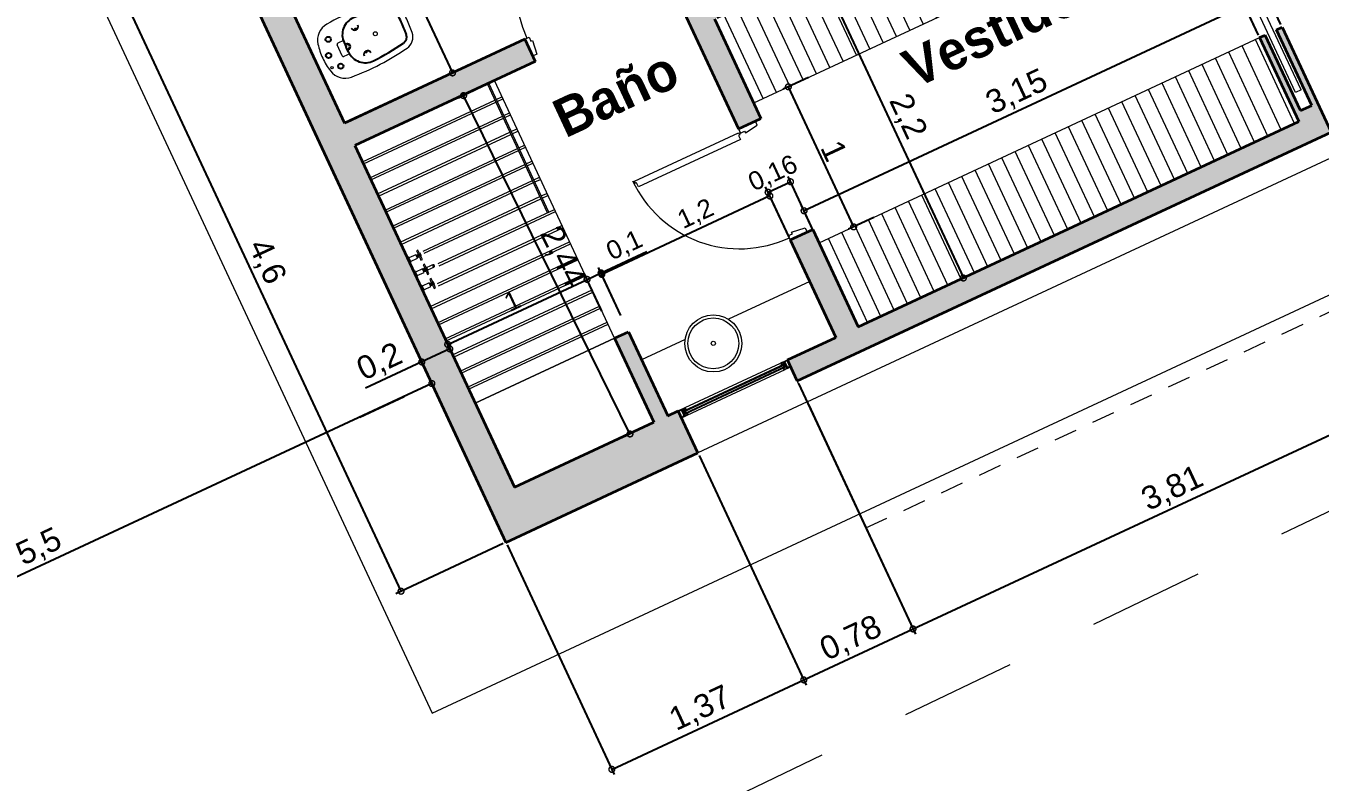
# Model space of a CAD drawing. Header units: millimetres. Extents: x 110427 to 125914, y 76277 to 76441.
# Drawn here: x 114091.35 to 114099.72, y 76324.37 to 76329.26 of the extents above; entities that cross this region are included whole.
import ezdxf

# ---------------------------------------------------------------- set-up
doc = ezdxf.new("R2010")
doc.units = ezdxf.units.MM
doc.linetypes.add('JIS_02_0.7', pattern=[1.35, 0.75, -0.6])
for name, color, linetype, lineweight in [('0.15', 6, 'Continuous', 15), ('04_CIVIL A CONSTRUIR', 250, 'Continuous', 35), ('06_CIVIL VISTAS GRUESA', 244, 'Continuous', 13), ('07_CIVIL VISTAS MEDIA', 143, 'Continuous', 9), ('08_CIVIL VISTAS FINO', 251, 'Continuous', 5), ('09_CIVIL PROYECCIONES', 230, 'JIS_02_0.7', 5), ('11_CARPINTERIA Y MOBILIARIO', 141, 'Continuous', 9), ('12_HATCH', 8, 'Continuous', 9), ('12_TEXTOS', 4, 'Continuous', 40), ('13_COTAS', 8, 'Continuous', 9)]:
    doc.layers.add(name, color=color, linetype=linetype, lineweight=lineweight)
doc.layers.add('DET', color=4, linetype='Continuous')
doc.styles.add('JDS1', font='GOTHICB.TTF')
doc.styles.add('Swis721 BT', font='swiss.ttf')
doc.dimstyles.new('ISO-23', dxfattribs={"dimscale": 0.03, "dimtxt": 5, "dimasz": 2.5, "dimexe": 1.25, "dimexo": 0.625, "dimtad": 1, "dimtxsty": 'Swis721 BT', "dimblk": 'DOTSMALL', "dimcen": 2.5, "dimclrt": 150, "dimadec": 0, "dimazin": 0, "dimtfac": 1, "dimtmove": 0, "dimatfit": 3, "dimfxl": 0, "dimarcsym": 0})

# ---------------------------------------------------------------- blocks, each defined once
blk = doc.blocks.new('ventiluz planta')
for p, q in [((618.0704, 1113.0999), (618.0704, 1113.0849)), ((618.0854, 1113.0999), (618.0704, 1113.0999)), ((618.0854, 1113.0969), (618.0854, 1113.0999)), ((618.1204, 1113.0999), (618.1054, 1113.0999)), ((618.1054, 1113.0999), (618.1054, 1113.0969)), ((618.1204, 1113.0669), (618.1204, 1113.0999)), ((618.0704, 1113.0849), (618.0754, 1113.0849)), ((618.0704, 1113.0829), (618.0734, 1113.0829)), ((618.0704, 1113.0829), (618.0704, 1113.0599)), ((618.0704, 1113.0599), (618.0704, 1112.3599)), ((618.0734, 1113.0879), (618.0734, 1113.0969)), ((618.0734, 1113.0969), (618.0854, 1113.0969)), ((618.0784, 1113.0879), (618.0734, 1113.0879)), ((618.0734, 1113.0829), (618.0734, 1113.0749)), ((618.0734, 1113.0749), (618.1154, 1113.0749)), ((618.1124, 1113.0719), (618.0734, 1113.0719)), ((618.0734, 1113.0719), (618.0734, 1113.0599)), ((618.0754, 1113.0849), (618.0754, 1113.0769)), ((618.0754, 1113.0769), (618.1174, 1113.0769)), ((618.0784, 1113.0799), (618.0784, 1113.0879)), ((618.1174, 1113.0799), (618.0784, 1113.0799)), ((618.0804, 1113.0549), (618.0784, 1113.0549)), ((618.0804, 1113.0499), (618.0804, 1113.0549)), ((618.0824, 1112.3509), (618.0824, 1113.0689)), ((618.1049, 1113.0689), (618.0824, 1113.0689)), ((618.0884, 1112.3509), (618.0884, 1113.0689)), ((618.0989, 1113.0584), (618.0884, 1113.0689)), ((618.0884, 1113.0584), (618.0989, 1113.0689)), ((618.0989, 1113.0584), (618.0884, 1113.0584)), ((618.0989, 1112.3509), (618.0989, 1113.0689)), ((618.1049, 1112.3509), (618.1049, 1113.0689)), ((618.1054, 1113.0969), (618.1174, 1113.0969)), ((618.1069, 1113.0499), (618.1069, 1113.0689)), ((618.1099, 1113.0689), (618.1069, 1113.0689)), ((618.1204, 1113.0499), (618.1069, 1113.0499)), ((618.1099, 1113.0529), (618.1099, 1113.0689)), ((618.1174, 1113.0529), (618.1099, 1113.0529)), ((618.1124, 1113.0719), (618.1124, 1113.0619)), ((618.1124, 1113.0619), (618.1174, 1113.0619)), ((618.1154, 1113.0749), (618.1154, 1113.0649)), ((618.1154, 1113.0649), (618.1204, 1113.0649)), ((618.1174, 1113.0969), (618.1174, 1113.0799)), ((618.1174, 1113.0769), (618.1174, 1113.0669)), ((618.1174, 1113.0669), (618.1204, 1113.0669)), ((618.1174, 1113.0619), (618.1174, 1113.0529)), ((618.1204, 1113.0649), (618.1204, 1113.0499)), ((618.1204, 1113.0499), (618.1204, 1112.3699)), ((618.0704, 1112.3369), (618.0704, 1112.3599)), ((618.0734, 1112.3479), (618.0734, 1112.3599)), ((618.1124, 1112.3479), (618.0734, 1112.3479)), ((618.0804, 1112.3649), (618.0784, 1112.3649)), ((618.0804, 1112.3699), (618.0804, 1112.3649)), ((618.1049, 1112.3509), (618.0824, 1112.3509)), ((618.0989, 1112.3614), (618.0884, 1112.3614)), ((618.0989, 1112.3614), (618.0884, 1112.3509)), ((618.0884, 1112.3614), (618.0989, 1112.3509)), ((618.1204, 1112.3699), (618.1069, 1112.3699)), ((618.1069, 1112.3699), (618.1069, 1112.3509)), ((618.1099, 1112.3509), (618.1069, 1112.3509)), ((618.1174, 1112.3669), (618.1099, 1112.3669)), ((618.1099, 1112.3669), (618.1099, 1112.3509)), ((618.1124, 1112.3479), (618.1124, 1112.3579)), ((618.1124, 1112.3579), (618.1174, 1112.3579)), ((618.1154, 1112.3449), (618.1154, 1112.3549)), ((618.1154, 1112.3549), (618.1204, 1112.3549)), ((618.1174, 1112.3579), (618.1174, 1112.3669)), ((618.1174, 1112.3429), (618.1174, 1112.3529)), ((618.1174, 1112.3529), (618.1204, 1112.3529)), ((618.1204, 1112.3549), (618.1204, 1112.3699)), ((618.1204, 1112.3529), (618.1204, 1112.3199)), ((618.0704, 1112.3369), (618.0734, 1112.3369)), ((618.0704, 1112.3199), (618.0704, 1112.3349)), ((618.0704, 1112.3349), (618.0754, 1112.3349)), ((618.0854, 1112.3199), (618.0704, 1112.3199)), ((618.0734, 1112.3369), (618.0734, 1112.3449)), ((618.0734, 1112.3449), (618.1154, 1112.3449)), ((618.0784, 1112.3319), (618.0734, 1112.3319)), ((618.0734, 1112.3319), (618.0734, 1112.3229)), ((618.0734, 1112.3229), (618.0854, 1112.3229)), ((618.0754, 1112.3349), (618.0754, 1112.3429)), ((618.0754, 1112.3429), (618.1174, 1112.3429)), ((618.1174, 1112.3399), (618.0784, 1112.3399)), ((618.0784, 1112.3399), (618.0784, 1112.3319)), ((618.0854, 1112.3229), (618.0854, 1112.3199)), ((618.1054, 1112.3199), (618.1054, 1112.3229)), ((618.1054, 1112.3229), (618.1174, 1112.3229)), ((618.1204, 1112.3199), (618.1054, 1112.3199)), ((618.1174, 1112.3229), (618.1174, 1112.3399))]:
    blk.add_line(p, q)
for centre, radius, start, end in [((618.0818, 1113.0613), 0.0115, 187.06292, 262.93708), ((618.0784, 1113.0599), 0.005, 180, 270), ((618.0818, 1112.3584), 0.0115, 97.06292, 172.93708), ((618.0784, 1112.3599), 0.005, 90, 180)]:
    blk.add_arc(centre, radius, start, end)
blk = doc.blocks.new('VERBIDVS')
for p, q in [((-0.0476, -0.1707), (-0.0476, -0.1297)), ((-0.0387, -0.1208), (0.0387, -0.1208)), ((0.0476, -0.1707), (0.0476, -0.1297))]:
    blk.add_line(p, q)
for centre, radius in [((-0.0809, -0.0287), 0.00718), ((0, -0.3754), 0.0126)]:
    blk.add_circle(centre, radius)
for centre, radius, start, end in [((-0.0694, -0.1278), 0.12, 102.75653, 175.44583), ((0, -0.4345), 0.4345, 90, 102.75653), ((0, -0.4345), 0.4345, 77.24347, 90), ((0.0694, -0.1278), 0.12, 4.55417, 77.24347), ((1.4375, -0.2478), 1.6317, 175.44583, 189.68629), ((-0.0387, -0.1297), 0.00889, 90, 180), ((0.0387, -0.1297), 0.00889, 360, 90), ((-1.4375, -0.2478), 1.6317, 350.31371, 4.55417), ((0, -0.176), 0.0217, 158.41785, 21.58215), ((0, -0.176), 0.0131, 142.38969, 37.61031), ((-0.0842, -0.5075), 0.088, 189.68629, 263.93072), ((0.0842, -0.5075), 0.088, 276.06928, 350.31371), ((0, 0.2844), 0.8844, 263.93072, 270), ((0, 0.2844), 0.8844, 270, 276.06928)]:
    blk.add_arc(centre, radius, start, end)
at = {"layer": 'DET'}
for p in [(-0.0337, -0.168), (0.0337, -0.168)]:
    blk.add_line(p, (0, -0.168), dxfattribs=at)
for centre, radius in [((-0.096, -0.084), 0.017), ((0, -0.042), 0.017), ((0.096, -0.084), 0.017), ((-0.0835, -0.273), 0.00212), ((0.0835, -0.273), 0.00212)]:
    blk.add_circle(centre, radius, dxfattribs=at)
for centre, radius, start, end in [((-0.0337, -0.288), 0.12, 90, 181.56534), ((-0.0989, -0.273), 0.0233, 270, 90), ((0.0337, -0.288), 0.12, 358.43466, 90), ((0.0989, -0.273), 0.0233, 90, 270), ((1.4375, -0.2478), 1.5917, 181.56534, 189.68629), ((-1.4375, -0.2478), 1.5917, 350.31371, 358.43466), ((-0.0842, -0.5075), 0.048, 189.68629, 263.93072), ((0, 0.2844), 0.8444, 263.93072, 270), ((0, 0.2844), 0.8444, 270, 276.06928), ((0.0842, -0.5075), 0.048, 276.06928, 350.31371)]:
    blk.add_arc(centre, radius, start, end, dxfattribs=at)
blk = doc.blocks.new('_DotSmall')
at = {"color": 0, "linetype": 'ByBlock', "const_width": 0.5}
blk.add_lwpolyline([(-0.0625, 0, 1), (0.0625, 0, 1)], format="xyb", close=True, dxfattribs=at)
blk = doc.blocks.new('*D671')
at = {"layer": '13_COTAS', "color": 0, "lineweight": -2}
for p, q in [((114099.299, 76329.6364), (114099.7169, 76329.8313)), ((114099.4704, 76329.2687), (114099.2831, 76329.6704)), ((114099.3254, 76329.2011), (114099.1381, 76329.6028)), ((114099.154, 76329.5688), (114099.299, 76329.6364))]:
    blk.add_line(p, q, dxfattribs=at)
at = {"layer": 'Defpoints', "color": 0}
for p in [(114099.299, 76329.6364), (114099.4783, 76329.2518), (114099.3333, 76329.1841)]:
    blk.add_point(p, dxfattribs=at)
at = {"layer": '13_COTAS', "color": 0, "lineweight": -2, "xscale": 0.075, "yscale": 0.075, "zscale": 0.075}
for p, rotation in [((114099.299, 76329.6364), 24.99999753929723), ((114099.154, 76329.5688), 204.9999975392973)]:
    blk.add_blockref('_DotSmall', p, dxfattribs=dict(at, rotation=rotation))
at = {"layer": '13_COTAS', "color": 150, "insert": (114099.521, 76329.8405), "char_height": 0.12, "attachment_point": 5, "rotation": 25, "style": 'Swis721 BT'}
blk.add_mtext('0,16', dxfattribs=at)
blk = doc.blocks.new('*D672')
at = {"layer": '13_COTAS', "color": 0, "lineweight": -2}
for p, q in [((114103.0098, 76331.1434), (114102.9905, 76331.1847)), ((114099.3811, 76329.4602), (114103.0064, 76331.1507)), ((114099.4704, 76329.2687), (114099.3653, 76329.4942))]:
    blk.add_line(p, q, dxfattribs=at)
at = {"layer": 'Defpoints', "color": 0}
for p in [(114103.0064, 76331.1507), (114103.0177, 76331.1264), (114099.4783, 76329.2518)]:
    blk.add_point(p, dxfattribs=at)
at = {"layer": '13_COTAS', "color": 0, "lineweight": -2, "xscale": 0.075, "yscale": 0.075, "zscale": 0.075}
for p, rotation in [((114103.0064, 76331.1507), 24.99999753929723), ((114099.3811, 76329.4602), 204.9999975392973)]:
    blk.add_blockref('_DotSmall', p, dxfattribs=dict(at, rotation=rotation))
at = {"layer": '13_COTAS', "color": 150, "insert": (114101.1541, 76330.3904), "char_height": 0.15, "attachment_point": 5, "rotation": 25, "style": 'Swis721 BT'}
blk.add_mtext('4', dxfattribs=at)
blk = doc.blocks.new('*D673')
at = {"layer": '13_COTAS', "color": 0, "lineweight": -2}
for p, q in [((114098.7159, 76332.3167), (114098.6703, 76332.2954)), ((114100.2679, 76328.9579), (114098.7042, 76332.3112)), ((114100.2795, 76328.9633), (114100.2339, 76328.9421))]:
    blk.add_line(p, q, dxfattribs=at)
at = {"layer": 'Defpoints', "color": 0}
for p in [(114098.7329, 76332.3246), (114098.7042, 76332.3112), (114100.2965, 76328.9713)]:
    blk.add_point(p, dxfattribs=at)
at = {"layer": '13_COTAS', "color": 0, "lineweight": -2, "xscale": 0.075, "yscale": 0.075, "zscale": 0.075}
for p, rotation in [((114098.7042, 76332.3112), 114.9999999997802), ((114100.2679, 76328.9579), 294.9999999997802)]:
    blk.add_blockref('_DotSmall', p, dxfattribs=dict(at, rotation=rotation))
at = {"layer": '13_COTAS', "color": 150, "insert": (114099.585, 76330.6807), "char_height": 0.15, "attachment_point": 5, "rotation": 295, "style": 'Swis721 BT'}
blk.add_mtext('3,7', dxfattribs=at)
blk = doc.blocks.new('*D575')
at = {"layer": '13_COTAS', "color": 0, "lineweight": -2}
for p, q in [((114099.3254, 76329.2011), (114099.2203, 76329.4266)), ((114099.2361, 76329.3926), (114096.3858, 76328.0634)), ((114096.4751, 76327.872), (114096.37, 76328.0974))]:
    blk.add_line(p, q, dxfattribs=at)
at = {"layer": 'Defpoints', "color": 0}
for p in [(114099.3333, 76329.1841), (114096.3858, 76328.0634), (114096.483, 76327.855)]:
    blk.add_point(p, dxfattribs=at)
at = {"layer": '13_COTAS', "color": 0, "lineweight": -2, "xscale": 0.075, "yscale": 0.075, "zscale": 0.075}
for p, rotation in [((114099.2361, 76329.3926), 24.99999999929967), ((114096.3858, 76328.0634), 204.9999999992997)]:
    blk.add_blockref('_DotSmall', p, dxfattribs=dict(at, rotation=rotation))
at = {"layer": '13_COTAS', "color": 150, "insert": (114097.7648, 76328.827), "char_height": 0.15, "attachment_point": 5, "rotation": 25, "style": 'Swis721 BT'}
blk.add_mtext('3,15', dxfattribs=at)
blk = doc.blocks.new('*D576')
at = {"layer": '13_COTAS', "color": 0, "lineweight": -2}
for p, q in [((114096.1647, 76328.1591), (114095.0771, 76327.6519)), ((114096.2891, 76327.8923), (114096.1488, 76328.193)), ((114095.2015, 76327.3851), (114095.0613, 76327.6859))]:
    blk.add_line(p, q, dxfattribs=at)
at = {"layer": 'Defpoints', "color": 0}
for p in [(114096.297, 76327.8753), (114095.0771, 76327.6519), (114095.2094, 76327.3681)]:
    blk.add_point(p, dxfattribs=at)
at = {"layer": '13_COTAS', "color": 0, "lineweight": -2, "xscale": 0.075, "yscale": 0.075, "zscale": 0.075}
for p, rotation in [((114096.1647, 76328.1591), 25.00000000066978), ((114095.0771, 76327.6519), 205.0000000006698)]:
    blk.add_blockref('_DotSmall', p, dxfattribs=dict(at, rotation=rotation))
at = {"layer": '13_COTAS', "color": 150, "insert": (114095.6876, 76328.0371), "char_height": 0.12, "attachment_point": 5, "rotation": 25, "style": 'Swis721 BT'}
blk.add_mtext('1,2', dxfattribs=at)
blk = doc.blocks.new('*D535')
at = {"layer": '13_COTAS', "color": 0, "lineweight": -2}
for p, q in [((114095.0713, 76327.4277), (114094.9662, 76327.6532)), ((114094.0803, 76327.1987), (114094.982, 76327.6192)), ((114094.1695, 76327.0072), (114094.0644, 76327.2326))]:
    blk.add_line(p, q, dxfattribs=at)
at = {"layer": 'Defpoints', "color": 0}
for p in [(114094.982, 76327.6192), (114095.0792, 76327.4107), (114094.1775, 76326.9902)]:
    blk.add_point(p, dxfattribs=at)
at = {"layer": '13_COTAS', "color": 0, "lineweight": -2, "xscale": 0.075, "yscale": 0.075, "zscale": 0.075}
for p, rotation in [((114094.982, 76327.6192), 24.99999999880373), ((114094.0803, 76327.1987), 204.9999999988037)]:
    blk.add_blockref('_DotSmall', p, dxfattribs=dict(at, rotation=rotation))
at = {"layer": '13_COTAS', "color": 150, "insert": (114094.4979, 76327.4803), "char_height": 0.12, "attachment_point": 5, "rotation": 25, "style": 'Swis721 BT'}
blk.add_mtext('1', dxfattribs=at)
blk = doc.blocks.new('*D577')
at = {"layer": '13_COTAS', "color": 0, "lineweight": -2}
for p, q in [((114096.4149, 76328.9266), (114096.25, 76328.8497)), ((114096.284, 76328.8656), (114096.7066, 76327.9593)), ((114096.8375, 76328.0203), (114096.6727, 76327.9434))]:
    blk.add_line(p, q, dxfattribs=at)
at = {"layer": 'Defpoints', "color": 0}
for p in [(114096.4319, 76328.9345), (114096.8545, 76328.0282), (114096.7066, 76327.9593)]:
    blk.add_point(p, dxfattribs=at)
at = {"layer": '13_COTAS', "color": 0, "lineweight": -2, "xscale": 0.075, "yscale": 0.075, "zscale": 0.075}
for p, rotation in [((114096.284, 76328.8656), 114.9999999951624), ((114096.7066, 76327.9593), 294.9999999951624)]:
    blk.add_blockref('_DotSmall', p, dxfattribs=dict(at, rotation=rotation))
at = {"layer": '13_COTAS', "color": 150, "insert": (114096.5803, 76328.4521), "char_height": 0.15, "attachment_point": 5, "rotation": 295, "style": 'Swis721 BT'}
blk.add_mtext('1', dxfattribs=at)
blk = doc.blocks.new('*D529')
at = {"layer": '13_COTAS', "color": 0, "lineweight": -2}
for p, q in [((114095.0727, 76327.6614), (114095.3678, 76327.7991)), ((114095.0782, 76327.4129), (114094.9662, 76327.6532)), ((114094.982, 76327.6192), (114095.0727, 76327.6614)), ((114095.2015, 76327.3851), (114095.0568, 76327.6954))]:
    blk.add_line(p, q, dxfattribs=at)
at = {"layer": 'Defpoints', "color": 0}
for p in [(114094.982, 76327.6192), (114095.0861, 76327.3959), (114095.2094, 76327.3681)]:
    blk.add_point(p, dxfattribs=at)
at = {"layer": '13_COTAS', "color": 0, "lineweight": -2, "xscale": 0.075, "yscale": 0.075, "zscale": 0.075}
for p, rotation in [((114094.982, 76327.6192), 204.9999975392974), ((114095.0727, 76327.6614), 24.99999753929747)]:
    blk.add_blockref('_DotSmall', p, dxfattribs=dict(at, rotation=rotation))
at = {"layer": '13_COTAS', "color": 150, "insert": (114095.2265, 76327.8337), "char_height": 0.12, "attachment_point": 5, "rotation": 25, "style": 'Swis721 BT'}
blk.add_mtext('0,1', dxfattribs=at)
blk = doc.blocks.new('*D558')
at = {"layer": '13_COTAS', "color": 0, "lineweight": -2}
for p, q in [((114096.1532, 76328.1837), (114096.2982, 76328.2514)), ((114096.4341, 76327.9599), (114096.2823, 76328.2853)), ((114096.2891, 76327.8923), (114096.1373, 76328.2177))]:
    blk.add_line(p, q, dxfattribs=at)
at = {"layer": 'Defpoints', "color": 0}
for p in [(114096.2982, 76328.2514), (114096.442, 76327.9429), (114096.297, 76327.8753)]:
    blk.add_point(p, dxfattribs=at)
at = {"layer": '13_COTAS', "color": 0, "lineweight": -2, "xscale": 0.075, "yscale": 0.075, "zscale": 0.075}
for p, rotation in [((114096.2982, 76328.2514), 24.99999753929741), ((114096.1532, 76328.1837), 204.9999975392974)]:
    blk.add_blockref('_DotSmall', p, dxfattribs=dict(at, rotation=rotation))
at = {"layer": '13_COTAS', "color": 150, "insert": (114096.1872, 76328.3001), "char_height": 0.12, "attachment_point": 5, "rotation": 25, "style": 'Swis721 BT'}
blk.add_mtext('0,16', dxfattribs=at)
blk = doc.blocks.new('*D559')
at = {"layer": '13_COTAS', "color": 0, "lineweight": -2}
for p, q in [((114094.094, 76327.1692), (114093.9127, 76327.0847)), ((114094.2501, 76326.8345), (114094.0781, 76327.2032)), ((114093.9127, 76327.0847), (114093.5495, 76326.9154)), ((114093.9909, 76326.917), (114093.8969, 76327.1187))]:
    blk.add_line(p, q, dxfattribs=at)
at = {"layer": 'Defpoints', "color": 0}
for p in [(114093.9127, 76327.0847), (114093.9988, 76326.9), (114094.258, 76326.8175)]:
    blk.add_point(p, dxfattribs=at)
at = {"layer": '13_COTAS', "color": 0, "lineweight": -2, "xscale": 0.075, "yscale": 0.075, "zscale": 0.075}
for p, rotation in [((114094.094, 76327.1692), 24.99999753929723), ((114093.9127, 76327.0847), 204.9999975392973)]:
    blk.add_blockref('_DotSmall', p, dxfattribs=dict(at, rotation=rotation))
at = {"layer": '13_COTAS', "color": 150, "insert": (114093.6428, 76327.0793), "char_height": 0.15, "attachment_point": 5, "rotation": 25, "style": 'Swis721 BT'}
blk.add_mtext('0,2', dxfattribs=at)
blk = doc.blocks.new('*D563')
at = {"layer": '13_COTAS', "color": 0, "lineweight": -2}
for p, q in [((114093.9909, 76326.917), (114093.9619, 76326.9792)), ((114093.9778, 76326.9452), (114088.9927, 76324.6207)), ((114089.0007, 76324.6037), (114089.0086, 76324.5867))]:
    blk.add_line(p, q, dxfattribs=at)
at = {"layer": 'Defpoints', "color": 0}
for p in [(114093.9988, 76326.9), (114088.9927, 76324.6207), (114088.9927, 76324.6207)]:
    blk.add_point(p, dxfattribs=at)
at = {"layer": '13_COTAS', "color": 0, "lineweight": -2, "xscale": 0.075, "yscale": 0.075, "zscale": 0.075}
for p, rotation in [((114093.9778, 76326.9452), 24.99999753929723), ((114088.9927, 76324.6207), 204.9999975392973)]:
    blk.add_blockref('_DotSmall', p, dxfattribs=dict(at, rotation=rotation))
at = {"layer": '13_COTAS', "color": 150, "insert": (114091.4391, 76325.8819), "char_height": 0.15, "attachment_point": 5, "rotation": 25, "style": 'Swis721 BT'}
blk.add_mtext('5,5', dxfattribs=at)
blk = doc.blocks.new('*D628')
at = {"layer": '06_CIVIL VISTAS GRUESA', "color": 0, "lineweight": -2}
for p, q in [((114095.7067, 76326.4793), (114096.3998, 76324.9928)), ((114094.465, 76325.9003), (114095.1582, 76324.4139)), ((114095.1423, 76324.4478), (114096.384, 76325.0268))]:
    blk.add_line(p, q, dxfattribs=at)
at = {"layer": 'Defpoints', "color": 0}
for p in [(114095.6988, 76326.4963), (114094.4571, 76325.9173), (114096.384, 76325.0268)]:
    blk.add_point(p, dxfattribs=at)
at = {"layer": '06_CIVIL VISTAS GRUESA', "color": 0, "lineweight": -2, "xscale": 0.075, "yscale": 0.075, "zscale": 0.075}
for p, rotation in [((114096.384, 76325.0268), 25.00000000097071), ((114095.1423, 76324.4478), 205.0000000009707)]:
    blk.add_blockref('_DotSmall', p, dxfattribs=dict(at, rotation=rotation))
at = {"layer": '06_CIVIL VISTAS GRUESA', "color": 150, "insert": (114095.717, 76324.8363), "char_height": 0.15, "attachment_point": 5, "rotation": 25, "style": 'Swis721 BT'}
blk.add_mtext('1,37', dxfattribs=at)
blk = doc.blocks.new('*D629')
at = {"layer": '06_CIVIL VISTAS GRUESA', "color": 0, "lineweight": -2}
for p, q in [((114096.4136, 76326.8089), (114097.1067, 76325.3225)), ((114095.7067, 76326.4793), (114096.3998, 76324.9928)), ((114096.384, 76325.0268), (114097.0909, 76325.3565))]:
    blk.add_line(p, q, dxfattribs=at)
at = {"layer": 'Defpoints', "color": 0}
for p in [(114096.4057, 76326.8259), (114095.6988, 76326.4963), (114097.0909, 76325.3565)]:
    blk.add_point(p, dxfattribs=at)
at = {"layer": '06_CIVIL VISTAS GRUESA', "color": 0, "lineweight": -2, "xscale": 0.075, "yscale": 0.075, "zscale": 0.075}
for p, rotation in [((114097.0909, 76325.3565), 24.99999999725843), ((114096.384, 76325.0268), 204.9999999972584)]:
    blk.add_blockref('_DotSmall', p, dxfattribs=dict(at, rotation=rotation))
at = {"layer": '06_CIVIL VISTAS GRUESA', "color": 150, "insert": (114096.6913, 76325.2906), "char_height": 0.15, "attachment_point": 5, "rotation": 25, "style": 'Swis721 BT'}
blk.add_mtext('0,78', dxfattribs=at)
blk = doc.blocks.new('*D630')
at = {"layer": '06_CIVIL VISTAS GRUESA', "color": 0, "lineweight": -2}
for p, q in [((114099.8032, 76328.555), (114100.5598, 76326.9327)), ((114097.0909, 76325.3565), (114100.5439, 76326.9666)), ((114096.3502, 76326.9449), (114097.1067, 76325.3225))]:
    blk.add_line(p, q, dxfattribs=at)
at = {"layer": 'Defpoints', "color": 0}
for p in [(114099.7953, 76328.572), (114100.5439, 76326.9666), (114096.3423, 76326.9618)]:
    blk.add_point(p, dxfattribs=at)
at = {"layer": '06_CIVIL VISTAS GRUESA', "color": 0, "lineweight": -2, "xscale": 0.075, "yscale": 0.075, "zscale": 0.075}
for p, rotation in [((114100.5439, 76326.9666), 25.00000000019892), ((114097.0909, 76325.3565), 205.0000000001989)]:
    blk.add_blockref('_DotSmall', p, dxfattribs=dict(at, rotation=rotation))
at = {"layer": '06_CIVIL VISTAS GRUESA', "color": 150, "insert": (114098.7713, 76326.2605), "char_height": 0.15, "attachment_point": 5, "rotation": 25, "style": 'Swis721 BT'}
blk.add_mtext('3,81', dxfattribs=at)
blk = doc.blocks.new('*D594')
at = {"layer": '06_CIVIL VISTAS GRUESA', "color": 0, "lineweight": -2}
for p, q in [((114092.4961, 76330.0784), (114091.8003, 76329.7539)), ((114093.7784, 76325.6008), (114091.8343, 76329.7698)), ((114094.4401, 76325.9093), (114093.7444, 76325.5849))]:
    blk.add_line(p, q, dxfattribs=at)
at = {"layer": 'Defpoints', "color": 0}
for p in [(114092.5131, 76330.0863), (114091.8343, 76329.7698), (114094.4571, 76325.9173)]:
    blk.add_point(p, dxfattribs=at)
at = {"layer": '06_CIVIL VISTAS GRUESA', "color": 0, "lineweight": -2, "xscale": 0.075, "yscale": 0.075, "zscale": 0.075}
for p, rotation in [((114091.8343, 76329.7698), 114.9999999994725), ((114093.7784, 76325.6008), 294.9999999994725)]:
    blk.add_blockref('_DotSmall', p, dxfattribs=dict(at, rotation=rotation))
at = {"layer": '06_CIVIL VISTAS GRUESA', "color": 150, "insert": (114092.9053, 76327.7314), "char_height": 0.15, "attachment_point": 5, "rotation": 295, "style": 'Swis721 BT'}
blk.add_mtext('4,6', dxfattribs=at)
blk = doc.blocks.new('*D666')
at = {"layer": '13_COTAS', "color": 0, "lineweight": -2}
for p, q in [((114095.8238, 76329.313), (114096.5209, 76329.6381)), ((114096.4869, 76329.6222), (114097.4166, 76327.6283)), ((114096.7536, 76327.3191), (114097.4506, 76327.6442))]:
    blk.add_line(p, q, dxfattribs=at)
at = {"layer": 'Defpoints', "color": 0}
for p in [(114095.8068, 76329.3051), (114097.4166, 76327.6283), (114096.7366, 76327.3112)]:
    blk.add_point(p, dxfattribs=at)
at = {"layer": '13_COTAS', "color": 0, "lineweight": -2, "xscale": 0.075, "yscale": 0.075, "zscale": 0.075}
for p, rotation in [((114096.4869, 76329.6222), 114.999999998807), ((114097.4166, 76327.6283), 294.999999998807)]:
    blk.add_blockref('_DotSmall', p, dxfattribs=dict(at, rotation=rotation))
at = {"layer": '13_COTAS', "color": 150, "insert": (114097.0507, 76328.6714), "char_height": 0.15, "attachment_point": 5, "rotation": 295, "style": 'Swis721 BT'}
blk.add_mtext('2,2', dxfattribs=at)
blk = doc.blocks.new('*D667')
at = {"layer": '13_COTAS', "color": 0, "lineweight": -2}
for p, q in [((114092.8381, 76329.9068), (114093.5534, 76330.2404)), ((114093.5194, 76330.2245), (114094.1111, 76328.9557)), ((114093.4298, 76328.638), (114094.145, 76328.9715))]:
    blk.add_line(p, q, dxfattribs=at)
at = {"layer": 'Defpoints', "color": 0}
for p in [(114092.8211, 76329.8989), (114094.1111, 76328.9557), (114093.4128, 76328.6301)]:
    blk.add_point(p, dxfattribs=at)
at = {"layer": '13_COTAS', "color": 0, "lineweight": -2, "xscale": 0.075, "yscale": 0.075, "zscale": 0.075}
for p, rotation in [((114093.5194, 76330.2245), 115.0000000022658), ((114094.1111, 76328.9557), 295.0000000022658)]:
    blk.add_blockref('_DotSmall', p, dxfattribs=dict(at, rotation=rotation))
at = {"layer": '13_COTAS', "color": 150, "insert": (114093.9142, 76329.6363), "char_height": 0.15, "attachment_point": 5, "rotation": 295, "style": 'Swis721 BT'}
blk.add_mtext('1,4', dxfattribs=at)
blk = doc.blocks.new('*D668')
at = {"layer": '13_COTAS', "color": 0, "lineweight": -2}
for p, q in [((114094.32, 76328.8762), (114094.1495, 76328.7924)), ((114095.2597, 76326.6187), (114094.1832, 76328.8089)), ((114095.3965, 76326.6859), (114095.226, 76326.6021))]:
    blk.add_line(p, q, dxfattribs=at)
at = {"layer": 'Defpoints', "color": 0}
for p in [(114094.1832, 76328.8089), (114094.3369, 76328.8844), (114095.4134, 76326.6942)]:
    blk.add_point(p, dxfattribs=at)
at = {"layer": '13_COTAS', "color": 0, "lineweight": -2, "xscale": 0.075, "yscale": 0.075, "zscale": 0.075}
for p, rotation in [((114094.1832, 76328.8089), 116.1739295456728), ((114095.2597, 76326.6187), 296.1739295456728)]:
    blk.add_blockref('_DotSmall', p, dxfattribs=dict(at, rotation=rotation))
at = {"layer": '13_COTAS', "color": 150, "insert": (114094.8194, 76327.762), "char_height": 0.15, "attachment_point": 5, "rotation": 296.17393, "style": 'Swis721 BT'}
blk.add_mtext('2,44', dxfattribs=at)

msp = doc.modelspace()

# ---------------------------------------------------------------- hatches: boundary and pattern name
at = {"layer": '12_HATCH'}
h = msp.add_hatch(color=1, dxfattribs=at)
h.dxf.hatch_style = 1
h.paths.add_polyline_path([(114094.9193, 76331.2083), (114095.0461, 76330.9364), (114096.7318, 76331.7225), (114096.605, 76331.9944)])
h.paths.add_polyline_path([(114095.7392, 76329.4501), (114094.9193, 76331.2083), (114094.5794, 76331.0499), (114094.7062, 76330.778), (114094.9011, 76330.8688), (114095.4928, 76329.6), (114095.2979, 76329.5091), (114095.3655, 76329.3641), (114095.5604, 76329.455), (114095.9619, 76328.594), (114096.1069, 76328.6616), (114095.8068, 76329.3051), (114097.5632, 76330.1241), (114098.6572, 76330.6342), (114098.9107, 76330.0904), (114098.947, 76330.1073), (114098.7188, 76330.5966), (114098.7913, 76330.6305), (114099.0195, 76330.1412), (114099.0557, 76330.1581), (114098.5414, 76331.2611), (114098.3963, 76331.1935), (114098.5895, 76330.7792), (114097.4216, 76330.2346), (114097.067, 76331.0038), (114096.922, 76330.9362), (114097.2799, 76330.1685)])
h = msp.add_hatch(color=1, dxfattribs=at)
h.dxf.hatch_style = 1
h.paths.add_polyline_path([(114093.2018, 76330.0764), (114093.075, 76330.3483), (114092.5131, 76330.0863), (114094.4571, 76325.9173), (114095.6988, 76326.4963), (114095.572, 76326.7681), (114095.504, 76326.7365), (114095.2504, 76327.2802), (114095.1598, 76327.238), (114095.4134, 76326.6942), (114094.5116, 76326.2737), (114093.4804, 76328.4851), (114094.6468, 76329.029), (114094.5792, 76329.174), (114093.4128, 76328.6301), (114092.8211, 76329.8989)])
h.paths.add_polyline_path([(114093.7819, 76330.6779), (114093.9087, 76330.4061), (114093.9993, 76330.4483), (114093.8725, 76330.7202)])
h = msp.add_hatch(dxfattribs=at)
h.set_pattern_fill('LINE', color=256, scale=0.03, angle=475)
h.set_pattern_definition([(115, (111027.93405, 75902.57783), (-0.0863258167, -0.0402543894), [])])
h.paths.add_polyline_path([(114098.9107, 76330.0904), (114098.6572, 76330.6342), (114095.8068, 76329.3051), (114096.0604, 76328.7613)])
h = msp.add_hatch(color=1, dxfattribs=at)
h.dxf.hatch_style = 1
h.paths.add_polyline_path([(114099.7953, 76328.572), (114099.4783, 76329.2518), (114099.4421, 76329.2348), (114099.6703, 76328.7455), (114099.5978, 76328.7117), (114099.3696, 76329.201), (114099.3333, 76329.1841), (114099.5869, 76328.6403), (114096.7366, 76327.3112), (114096.442, 76327.9429), (114096.297, 76327.8753), (114096.5916, 76327.2436), (114096.2789, 76327.0978), (114096.3423, 76326.9618)])
h = msp.add_hatch(dxfattribs=at)
h.set_pattern_fill('LINE', color=256, scale=0.03, angle=475)
h.set_pattern_definition([(115, (111027.705835, 75903.06723), (-0.0863258167, -0.0402543894), [])])
h.paths.add_polyline_path([(114099.5869, 76328.6403), (114099.3333, 76329.1841), (114096.483, 76327.855), (114096.7366, 76327.3112)])

# ---------------------------------------------------------------- linework, layer by layer
msp.add_lwpolyline([(114095.1598, 76327.238), (114095.4134, 76326.6942)])
at = {"layer": '0.15'}
for p, q in [((114093.9795, 76324.8119), (114112.9757, 76333.6699)), ((114091.3588, 76330.4321), (114093.9795, 76324.8119))]:
    msp.add_line(p, q, dxfattribs=at)
at = {"layer": '04_CIVIL A CONSTRUIR'}
for p, q in [((114092.5131, 76330.0863), (114094.4571, 76325.9173)), ((114092.5131, 76330.0863), (114094.4571, 76325.9173)), ((114092.8211, 76329.8989), (114093.4128, 76328.6301)), ((114095.5604, 76329.455), (114095.9619, 76328.594)), ((114095.8068, 76329.3051), (114096.1069, 76328.6616)), ((114099.4421, 76329.2348), (114099.4783, 76329.2518)), ((114099.6703, 76328.7455), (114099.4421, 76329.2348)), ((114099.4783, 76329.2518), (114099.7953, 76328.572)), ((114094.5792, 76329.174), (114093.4128, 76328.6301)), ((114094.5792, 76329.174), (114094.6468, 76329.029)), ((114099.3333, 76329.1841), (114099.3696, 76329.201)), ((114099.3333, 76329.1841), (114099.5869, 76328.6403)), ((114099.5978, 76328.7117), (114099.3696, 76329.201)), ((114094.6468, 76329.029), (114093.4804, 76328.4851)), ((114099.5978, 76328.7117), (114099.6703, 76328.7455)), ((114095.9619, 76328.594), (114096.1069, 76328.6616)), ((114096.7366, 76327.3112), (114099.5869, 76328.6403)), ((114096.3423, 76326.9618), (114099.7953, 76328.572)), ((114093.4804, 76328.4851), (114094.5116, 76326.2737)), ((114096.297, 76327.8753), (114096.442, 76327.9429)), ((114096.442, 76327.9429), (114096.7366, 76327.3112)), ((114096.297, 76327.8753), (114096.5916, 76327.2436)), ((114095.1598, 76327.238), (114095.2504, 76327.2802)), ((114095.1598, 76327.238), (114095.4134, 76326.6942)), ((114095.2504, 76327.2802), (114095.504, 76326.7365)), ((114096.2789, 76327.0978), (114096.5916, 76327.2436)), ((114096.3423, 76326.9618), (114096.2789, 76327.0978)), ((114095.504, 76326.7365), (114095.572, 76326.7681)), ((114095.6988, 76326.4963), (114095.572, 76326.7681)), ((114094.5116, 76326.2737), (114095.4134, 76326.6942)), ((114094.4571, 76325.9173), (114095.6988, 76326.4963))]:
    msp.add_line(p, q, dxfattribs=at)
at = {"layer": '07_CIVIL VISTAS MEDIA'}
msp.add_line((114096.4057, 76326.8259), (114095.6988, 76326.4963), dxfattribs=at)
at = {"layer": '08_CIVIL VISTAS FINO'}
for p, q in [((114093.529, 76328.3808), (114094.3855, 76328.7802)), ((114093.5353, 76328.3673), (114094.3918, 76328.7666)), ((114094.3945, 76328.7845), (114094.4308, 76328.8014)), ((114094.4009, 76328.7709), (114094.4371, 76328.7878)), ((114093.5776, 76328.2766), (114094.4341, 76328.676)), ((114093.5839, 76328.263), (114094.4404, 76328.6624)), ((114094.4431, 76328.6802), (114094.4794, 76328.6971)), ((114094.4495, 76328.6666), (114094.4857, 76328.6835)), ((114093.6262, 76328.1724), (114094.4827, 76328.5718)), ((114093.6325, 76328.1588), (114094.489, 76328.5582)), ((114094.4917, 76328.576), (114094.528, 76328.5929)), ((114094.4981, 76328.5624), (114094.5343, 76328.5793)), ((114094.5403, 76328.4718), (114094.5766, 76328.4887)), ((114094.5467, 76328.4582), (114094.5829, 76328.4751)), ((114093.6748, 76328.0682), (114094.5313, 76328.4675)), ((114093.6811, 76328.0546), (114094.5376, 76328.454)), ((114093.7234, 76327.9639), (114094.5799, 76328.3633)), ((114093.7297, 76327.9504), (114094.5862, 76328.3497)), ((114094.5889, 76328.3675), (114094.6252, 76328.3845)), ((114094.5953, 76328.354), (114094.6315, 76328.3709)), ((114093.772, 76327.8597), (114094.6285, 76328.2591)), ((114093.7783, 76327.8461), (114094.6348, 76328.2455)), ((114094.6375, 76328.2633), (114094.6738, 76328.2802)), ((114094.6439, 76328.2497), (114094.6801, 76328.2666)), ((114093.9213, 76327.8025), (114094.6771, 76328.1549)), ((114093.9274, 76327.7888), (114094.6834, 76328.1413)), ((114094.6861, 76328.1591), (114094.7224, 76328.176)), ((114094.6925, 76328.1455), (114094.7287, 76328.1624)), ((114094.0194, 76327.7213), (114094.771, 76328.0718)), ((114094.0255, 76327.7076), (114094.7773, 76328.0582)), ((114094.0149, 76327.5923), (114094.8196, 76327.9676)), ((114094.021, 76327.5786), (114094.8259, 76327.954)), ((114093.9664, 76327.4428), (114094.8682, 76327.8633)), ((114093.9727, 76327.4292), (114094.8745, 76327.8497)), ((114094.015, 76327.3386), (114094.9168, 76327.7591)), ((114094.0214, 76327.325), (114094.9231, 76327.7455)), ((114094.0636, 76327.2344), (114094.9654, 76327.6549)), ((114094.07, 76327.2208), (114094.9717, 76327.6413)), ((114094.1122, 76327.1301), (114095.014, 76327.5507)), ((114094.1186, 76327.1166), (114095.0203, 76327.5371)), ((114094.1608, 76327.0259), (114095.0626, 76327.4464)), ((114094.1672, 76327.0123), (114095.0689, 76327.4328)), ((114094.2094, 76326.9217), (114095.1112, 76327.3422)), ((114094.2158, 76326.9081), (114095.1175, 76327.3286))]:
    msp.add_line(p, q, dxfattribs=at)
for points in [[(114093.898, 76327.7872), (114093.888, 76327.8085), (114093.879, 76327.8042), (114093.8889, 76327.7829)], [(114093.8889, 76327.7829), (114093.8853, 76327.7812), (114093.8937, 76327.7631), (114093.8974, 76327.7648)], [(114093.8974, 76327.7648), (114093.9073, 76327.7435), (114093.9164, 76327.7477), (114093.9064, 76327.769)], [(114093.9064, 76327.769), (114093.9101, 76327.7707), (114093.9016, 76327.7889), (114093.898, 76327.7872)], [(114093.9407, 76327.6956), (114093.9307, 76327.7169), (114093.9217, 76327.7127), (114093.9316, 76327.6914)], [(114093.9284, 76327.6888), (114093.922, 76327.6858)], [(114093.9316, 76327.6914), (114093.928, 76327.6897), (114093.9364, 76327.6716), (114093.94, 76327.6733)], [(114093.9297, 76327.6695), (114093.936, 76327.6725)], [(114093.94, 76327.6733), (114093.95, 76327.652), (114093.959, 76327.6562), (114093.9491, 76327.6775)], [(114093.9491, 76327.6775), (114093.9527, 76327.6792), (114093.9443, 76327.6973), (114093.9407, 76327.6956)], [(114093.9832, 76327.7144), (114093.9447, 76327.6964)], [(114093.9523, 76327.6801), (114093.9908, 76327.6981)], [(114093.9833, 76327.6041), (114093.9734, 76327.6254), (114093.9643, 76327.6212), (114093.9743, 76327.5999)], [(114093.9743, 76327.5999), (114093.9707, 76327.5982), (114093.9791, 76327.58), (114093.9827, 76327.5817)], [(114093.9827, 76327.5817), (114093.9927, 76327.5604), (114094.0017, 76327.5647), (114093.9918, 76327.586)], [(114093.9918, 76327.586), (114093.9954, 76327.5877), (114093.987, 76327.6058), (114093.9833, 76327.6041)]]:
    msp.add_lwpolyline(points, dxfattribs=at)
for points in [[(114093.8375, 76327.7192), (114093.842, 76327.7214), (114093.8201, 76327.7685), (114093.8155, 76327.7664)], [(114093.8391, 76327.7277), (114093.8427, 76327.7294), (114093.8267, 76327.7638), (114093.823, 76327.7621)], [(114093.84, 76327.7353), (114093.8853, 76327.7564), (114093.8747, 76327.7791), (114093.8294, 76327.7579)], [(114093.8838, 76327.7596), (114093.887, 76327.7611), (114093.8794, 76327.7774), (114093.8762, 76327.7759)], [(114093.8857, 76327.7638), (114093.892, 76327.7667), (114093.887, 76327.7776), (114093.8806, 76327.7747)], [(114093.8802, 76327.6277), (114093.8847, 76327.6298), (114093.8628, 76327.6769), (114093.8582, 76327.6748)], [(114093.8818, 76327.6362), (114093.8854, 76327.6379), (114093.8693, 76327.6723), (114093.8657, 76327.6706)], [(114093.8826, 76327.6437), (114093.928, 76327.6649), (114093.9174, 76327.6875), (114093.8721, 76327.6664)], [(114093.9265, 76327.668), (114093.9297, 76327.6695), (114093.922, 76327.6858), (114093.9189, 76327.6844)], [(114093.9284, 76327.6722), (114093.9347, 76327.6752), (114093.9297, 76327.6861), (114093.9233, 76327.6831)], [(114093.9229, 76327.5362), (114093.9274, 76327.5383), (114093.9054, 76327.5854), (114093.9009, 76327.5833)], [(114093.9245, 76327.5446), (114093.9281, 76327.5463), (114093.912, 76327.5808), (114093.9084, 76327.5791)], [(114093.9253, 76327.5522), (114093.9706, 76327.5733), (114093.9601, 76327.596), (114093.9148, 76327.5749)], [(114093.9692, 76327.5765), (114093.9723, 76327.578), (114093.9647, 76327.5943), (114093.9616, 76327.5928)], [(114093.9711, 76327.5807), (114093.9774, 76327.5837), (114093.9723, 76327.5945), (114093.966, 76327.5916)]]:
    msp.add_lwpolyline(points, close=True, dxfattribs=at)
for centre in [(114093.8977, 76327.776), (114093.9404, 76327.6844), (114093.983, 76327.5929)]:
    msp.add_circle(centre, 0.005, dxfattribs=at)
for centre, radius, start, end in [((114093.8884, 76327.7959), 0.013, 272.38014, 317.61986), ((114093.907, 76327.756), 0.013, 92.38014, 137.61986), ((114093.9311, 76327.7044), 0.013, 272.38014, 317.61986), ((114093.9497, 76327.6645), 0.013, 92.38014, 137.61986), ((114093.9788, 76327.7024), 0.00906, 301.66864, 108.33137), ((114093.9858, 76327.7057), 0.00909, 303.2346, 106.7654), ((114093.9737, 76327.6128), 0.013, 272.38014, 317.61986), ((114093.9923, 76327.573), 0.013, 92.38014, 137.61986)]:
    msp.add_arc(centre, radius, start, end, dxfattribs=at)
at = {"layer": '09_CIVIL PROYECCIONES'}
msp.add_line((114089.7443, 76321.2908), (114113.005, 76332.4802), dxfattribs=at)
at = {"layer": '09_CIVIL PROYECCIONES', "ltscale": 0.2}
for q in [(114104.4535, 76329.5856), (114096.2789, 76327.0978)]:
    msp.add_line((114096.786, 76326.0102), q, dxfattribs=at)
at = {"layer": '09_CIVIL PROYECCIONES', "ltscale": 2}
msp.add_line((114096.4057, 76326.8259), (114096.786, 76326.0102), dxfattribs=at)
for centre, start, end in [((114095.2843, 76329.5028), 115, 205), ((114095.9682, 76328.5804), 205, 295)]:
    msp.add_arc(centre, 0.763, start, end, dxfattribs=at)
at = {"layer": '11_CARPINTERIA Y MOBILIARIO'}
for p, q in [((114096.0604, 76328.7613), (114098.9107, 76330.0904)), ((114099.6014, 76328.8458), (114099.3056, 76329.4803)), ((114099.5652, 76328.8289), (114099.2693, 76329.4634)), ((114096.483, 76327.855), (114099.3333, 76329.1841)), ((114095.1598, 76327.238), (114094.3822, 76328.9056)), ((114094.7257, 76328.0506), (114094.3369, 76328.8844)), ((114094.7347, 76328.0549), (114094.3459, 76328.8887)), ((114099.6014, 76328.8458), (114099.5652, 76328.8289)), ((114096.4057, 76326.8259), (114099.8587, 76328.4361)), ((114094.7347, 76328.0549), (114094.7257, 76328.0506)), ((114096.4225, 76327.6061), (114095.8969, 76327.361)), ((114095.1598, 76327.238), (114094.258, 76326.8175)), ((114094.258, 76326.8175), (114095.1598, 76327.238)), ((114095.6159, 76327.23), (114095.3349, 76327.099)), ((114096.4057, 76326.8259), (114096.3423, 76326.9618))]:
    msp.add_line(p, q, dxfattribs=at)
for points in [[(114094.5834, 76329.1649), (114094.5792, 76329.174), (114094.6064, 76329.1867), (114094.6186, 76329.1604), (114094.6297, 76329.1655), (114094.6573, 76329.078), (114094.6299, 76329.0652), (114094.6257, 76329.0743)], [(114095.9709, 76328.5982), (114095.9619, 76328.594), (114095.9745, 76328.5668), (114096.0008, 76328.5791), (114096.006, 76328.568), (114096.0834, 76328.6173), (114096.0706, 76328.6447), (114096.0616, 76328.6405)], [(114096.3061, 76327.8795), (114096.297, 76327.8753), (114096.2843, 76327.9025), (114096.3106, 76327.9147), (114096.3055, 76327.9258), (114096.393, 76327.9534), (114096.4058, 76327.926), (114096.3967, 76327.9218)]]:
    msp.add_lwpolyline(points, dxfattribs=at)
msp.add_lwpolyline([(114095.2949, 76328.24), (114095.2896, 76328.2546), (114095.9624, 76328.5683), (114095.9702, 76328.5549), (114095.9625, 76328.5512), (114095.9745, 76328.5254), (114095.3147, 76328.2178), (114095.3027, 76328.2436)], close=True, dxfattribs=at)
for radius in [0.1845, 0.1645, 0.0135]:
    msp.add_circle((114095.7986, 76327.2049), radius, dxfattribs=at)
at = {"layer": '13_COTAS'}
msp.add_line((114093.7983, 76326.8569), (114093.5119, 76326.7233), dxfattribs=at)

# ---------------------------------------------------------------- block references
at = {"layer": '07_CIVIL VISTAS MEDIA', "rotation": 114.999999999962}
msp.add_blockref('ventiluz planta', (115365.612, 76236.9771), dxfattribs=at)
at = {"layer": '11_CARPINTERIA Y MOBILIARIO', "rotation": 115.0000000001837}
msp.add_blockref('VERBIDVS', (114093.2718, 76329.0506), dxfattribs=at)

# ---------------------------------------------------------------- texts
at = {"layer": '12_TEXTOS', "char_height": 0.25, "width": 2.741072, "attachment_point": 8, "rotation": 25.00025, "style": 'JDS1'}
for s, insert in [('Vestidor', (114097.7108, 76329.1329)), ('Baño', (114095.2221, 76328.7047))]:
    msp.add_mtext(s, dxfattribs=dict(at, insert=insert))

# ---------------------------------------------------------------- dimensions: what is measured, and where the dimension line sits
at = {"layer": '06_CIVIL VISTAS GRUESA'}
for p1, p2, distance, picture, middle in [((114094.4571, 76325.9173), (114092.5131, 76330.0863), 0.7489, '*D594', (114092.9053, 76327.7314)), ((114096.3423, 76326.9618), (114099.7953, 76328.572), -1.7713, '*D630', (114098.7713, 76326.2605)), ((114095.6988, 76326.4963), (114096.4057, 76326.8259), -1.6213, '*D629', (114096.6913, 76325.2906)), ((114094.4571, 76325.9173), (114095.6988, 76326.4963), -1.6213, '*D628', (114095.717, 76324.8363))]:
    dim = msp.add_aligned_dim(p1=p1, p2=p2, distance=distance, dimstyle='ISO-23', override={"dimfxl": 100, "dimarcsym": 2}, dxfattribs=at)
    dim.commit()
    dim.dimension.update_dxf_attribs({"geometry": picture, "text_midpoint": middle})
at = {"layer": '13_COTAS'}
for p1, p2, distance, picture, middle in [((114100.2965, 76328.9713), (114098.7329, 76332.3246), 0.0316, '*D673', (114099.585, 76330.6807)), ((114092.8211, 76329.8989), (114093.4128, 76328.6301), 0.7705, '*D667', (114093.9142, 76329.6363)), ((114095.8068, 76329.3051), (114096.7366, 76327.3112), 0.7504, '*D666', (114097.0507, 76328.6714)), ((114099.3333, 76329.1841), (114096.483, 76327.855), -0.23, '*D575', (114097.7648, 76328.827)), ((114096.4319, 76328.9345), (114096.8545, 76328.0282), -0.1632, '*D577', (114096.5803, 76328.4521)), ((114095.4134, 76326.6942), (114094.3369, 76328.8844), 0.1712, '*D668', (114094.8194, 76327.762))]:
    dim = msp.add_aligned_dim(p1=p1, p2=p2, distance=distance, dimstyle='ISO-23', dxfattribs=at)
    dim.commit()
    dim.dimension.update_dxf_attribs({"geometry": picture, "text_midpoint": middle})
for base, p1, p2, picture, middle in [((114103.0064, 76331.1507), (114099.4783, 76329.2518), (114103.0177, 76331.1264), '*D672', (114101.1541, 76330.3904)), ((114088.9927, 76324.6207), (114093.9988, 76326.9), (114088.9927, 76324.6207), '*D563', (114091.4391, 76325.8819))]:
    dim = msp.add_linear_dim(base=base, p1=p1, p2=p2, angle=205, dimstyle='ISO-23', dxfattribs=at)
    dim.commit()
    dim.dimension.update_dxf_attribs({"geometry": picture, "text_midpoint": middle})
for base, p1, p2, angle, picture, middle, dimtype in [((114099.299, 76329.6364), (114099.3333, 76329.1841), (114099.4783, 76329.2518), 205, '*D671', (114099.5595, 76329.7579), 160), ((114096.2982, 76328.2514), (114096.297, 76327.8753), (114096.442, 76327.9429), 25, '*D558', (114096.2257, 76328.2175), 160), ((114095.0771, 76327.6519), (114096.297, 76327.8753), (114095.2094, 76327.3681), 205, '*D576', (114095.7261, 76327.9546), 161), ((114094.982, 76327.6192), (114095.2094, 76327.3681), (114095.0861, 76327.3959), 25, '*D529', (114095.265, 76327.7511), 160)]:
    dim = msp.add_linear_dim(base=base, p1=p1, p2=p2, angle=angle, dimstyle='ISO-23', override={"dimtxt": 4}, dxfattribs=at)
    dim.commit()
    dim.dimension.update_dxf_attribs({"geometry": picture, "text_midpoint": middle, "dimtype": dimtype})
dim = msp.add_aligned_dim(p1=(114094.1774657768, 76326.9902106021), p2=(114095.0792420249, 76327.4107157725), distance=0.23, dimstyle='ISO-23', override={"dimtxt": 4}, dxfattribs=at)
dim.commit()
dim.dimension.update_dxf_attribs({"geometry": '*D535', "text_midpoint": (114094.4978705125, 76327.4802857166)})
dim = msp.add_linear_dim(base=(114093.9127, 76327.0847), p1=(114094.258, 76326.8175), p2=(114093.9988, 76326.9), angle=205, dimstyle='ISO-23', dxfattribs=at)
dim.commit()
dim.dimension.update_dxf_attribs({"geometry": '*D559', "text_midpoint": (114093.6889, 76326.9804), "dimtype": 160})

doc.saveas('drawing.dxf')
